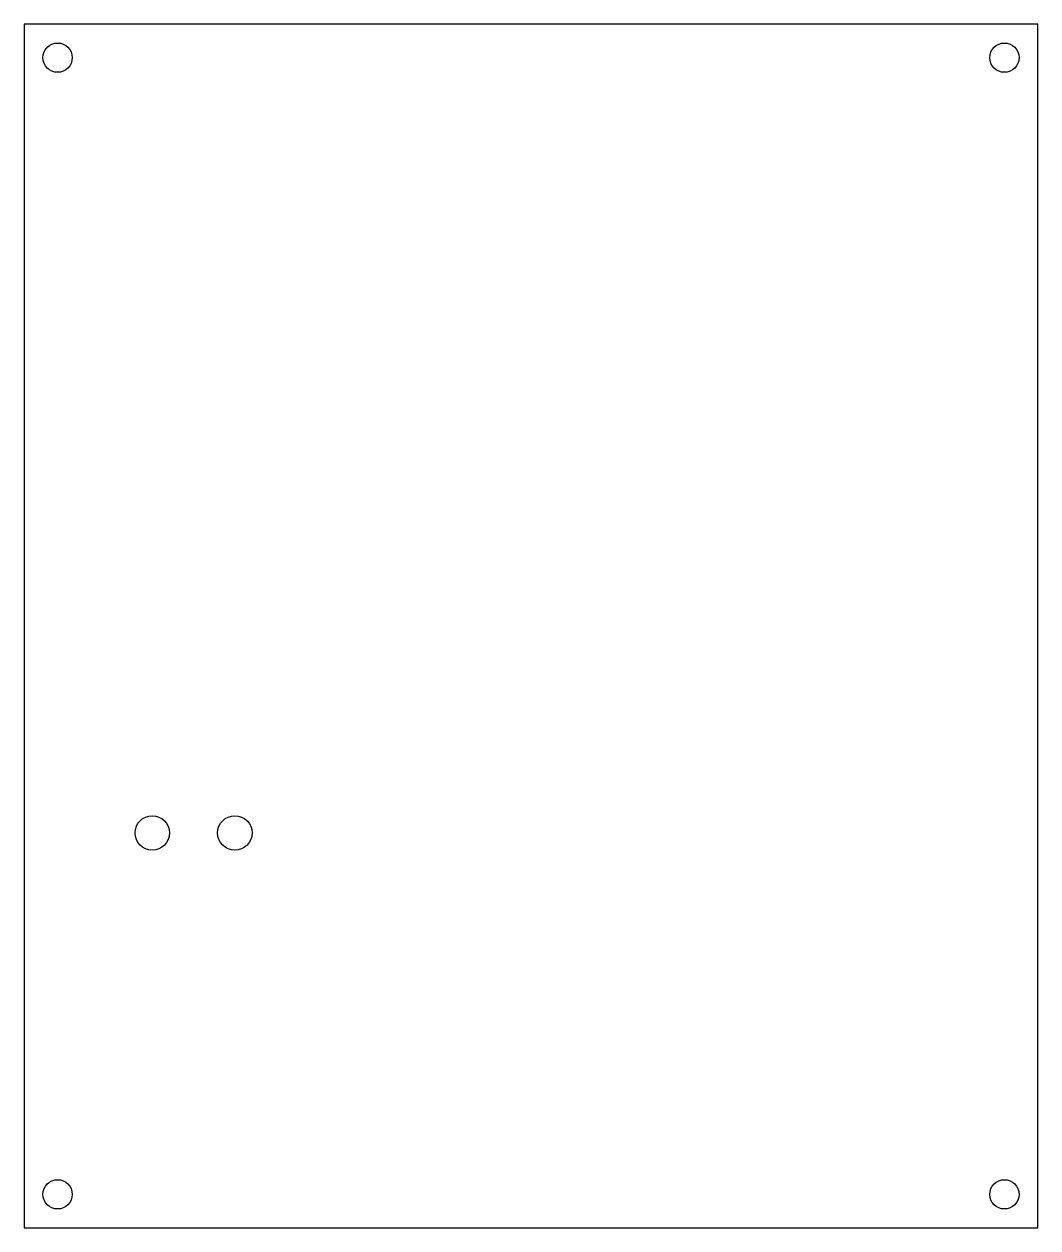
# Model space of a CAD drawing. Header units: millimetres. Extents: x 0 to 118, y 0 to 140.
import ezdxf

# ---------------------------------------------------------------- set-up
doc = ezdxf.new("R2010")
doc.units = ezdxf.units.MM

msp = doc.modelspace()

# ---------------------------------------------------------------- linework, layer by layer
at = {"layer": 'CUT'}
for p, q in [((117.8, 139.8), (0, 139.8)), ((0, 139.8), (0, 0)), ((117.8, 0), (117.8, 139.8)), ((0, 0), (117.8, 0))]:
    msp.add_line(p, q, dxfattribs=at)
for centre, radius in [((3.9, 135.9), 1.7), ((113.9, 135.9), 1.7), ((14.89, 45.87), 2), ((24.49, 45.87), 2), ((3.9, 3.9), 1.7), ((113.9, 3.9), 1.7)]:
    msp.add_circle(centre, radius, dxfattribs=at)

doc.saveas('drawing.dxf')
